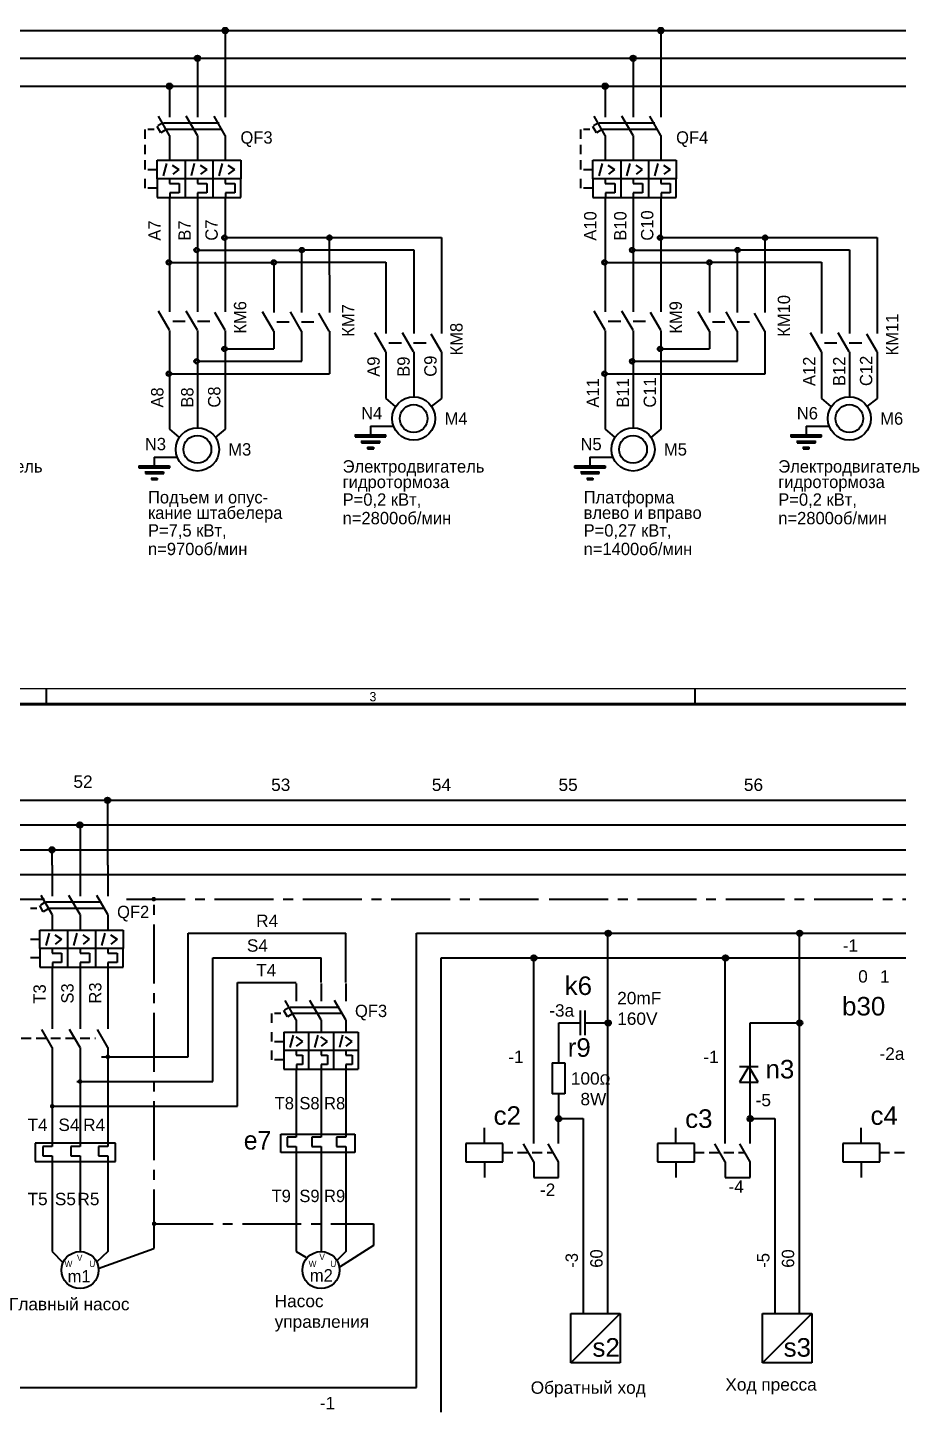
# Model space of a CAD drawing. Extents: x -32 to 1725, y 0 to 818.
# Drawn here: x 204.1 to 485.9, y 360 to 807.9 of the extents above; entities that cross this region are included whole.
import ezdxf

# ---------------------------------------------------------------- set-up
doc = ezdxf.new("R2010")
doc.units = 0
doc.linetypes.add('CENTER2', pattern=[28.575, 19.05, -3.175, 3.175, -3.175])
doc.linetypes.add('HIDDEN2', pattern=[4.7625, 3.175, -1.5875])
doc.layers.get('0').update_dxf_attribs({"linetype": 'CONTINUOUS', "lineweight": 40})
doc.layers.add('СЛОЙ1', color=3, linetype='CONTINUOUS', lineweight=30)
doc.layers.add('Слой3 -060mm', color=6, linetype='CONTINUOUS', lineweight=60)
doc.styles.get("Standard").update_dxf_attribs({"font": 'cad2win.shx'})
doc.styles.add('style1', font='ARIAL.TTF', dxfattribs={"height": 3})

# ---------------------------------------------------------------- blocks, each defined once
blk = doc.blocks.new('Точка')
for radius in [0.9, 0.6, 0.3]:
    blk.add_circle((0, 0), radius)
blk = doc.blocks.new('авт защ 3ф верт с точк')
for p, q in [((18, 18), (18, -10)), ((9, 9), (9, -10)), ((0, 0), (0, -10)), ((-2.87, -15.08), (-4.04, -13.05)), ((-2.26, -12.02), (-3.78, -12.9)), ((0, -16), (-3.6, -9.77)), ((16, -12.02), (-2, -12.02)), ((9, -16), (5.4, -9.77)), ((18, -16), (14.4, -9.77)), ((-8, -14), (-8, -17)), ((-5, -14), (-7, -14)), ((-1.08, -14.04), (-2.87, -15.08)), ((17, -14.04), (-1, -14.04)), ((0, -16), (0, -24)), ((9, -16), (9, -24)), ((18, -16), (18, -24)), ((-8, -19), (-8, -22)), ((-8, -24), (-8, -27)), ((-4, -24), (23, -24)), ((-4, -30), (-4, -24)), ((-1, -25), (-2.07, -28.98)), ((0.86, -25.52), (3, -27)), ((5, -24), (5, -30)), ((8, -25), (6.93, -28.98)), ((9.86, -25.52), (12, -27)), ((14, -24), (14, -30)), ((17, -25), (15.93, -28.98)), ((18.86, -25.52), (21, -27)), ((23, -24), (23, -30)), ((-8, -30), (-8, -33)), ((-7, -27), (-4, -27)), ((23, -30), (-4, -30)), ((-4, -30), (-4, -36)), ((0, -30), (0, -31.52)), ((3, -27), (1, -28.52)), ((5, -30), (5, -36)), ((9, -30), (9, -31.52)), ((12, -27), (10, -28.52)), ((14, -30), (14, -36)), ((18, -30), (18, -31.52)), ((21, -27), (19, -28.52)), ((23, -36), (23, -30)), ((-4, -33), (-7, -33)), ((0, -31.52), (3.06, -31.52)), ((0.06, -34.51), (0.06, -35.98)), ((3.06, -34.51), (0.06, -34.51)), ((3.06, -31.52), (3.06, -34.51)), ((9, -31.52), (12.06, -31.52)), ((9.06, -34.51), (9.06, -35.98)), ((12.06, -34.51), (9.06, -34.51)), ((12.06, -31.52), (12.06, -34.51)), ((18, -31.52), (21.06, -31.52)), ((18.06, -34.51), (18.06, -35.98)), ((21.06, -34.51), (18.06, -34.51)), ((21.06, -31.52), (21.06, -34.51)), ((-4, -36), (23, -36)), ((0, -36), (0, -46)), ((9, -36), (9, -46)), ((18, -36), (18, -46))]:
    blk.add_line(p, q)
for p in [(18, 18), (9, 9), (0, 0)]:
    blk.add_blockref('Точка', p)

msp = doc.modelspace()

# ---------------------------------------------------------------- hatches: boundary and pattern name
at = {"linetype": 'CENTER2'}
for points in [[(245.615, 526, 1), (244.115, 526, 1)], [(230.75, 475, 1), (229.25, 475, 1)], [(221.75, 467, 1), (220.25, 467, 1)], [(212.75, 459, 1), (211.25, 459, 1)], [(245.75, 421, 1), (244.25, 421, 1)]]:
    msp.add_hatch(color=256, dxfattribs=at).paths.add_polyline_path(points)

# ---------------------------------------------------------------- linework, layer by layer
for p, q in [((108.003, 807), (370, 807)), ((370, 807), (630, 807)), ((108.003, 798), (370, 798)), ((370, 798), (630, 798)), ((108.003, 789), (370, 789)), ((370, 789), (630, 789)), ((250, 743), (250, 715.995)), ((259, 743), (259, 715.995)), ((267.766, 739.978), (301.766, 739.978)), ((268, 743), (268, 715.995)), ((301.695, 739.978), (301.698, 715.764)), ((302, 740), (338, 740)), ((338, 740), (338, 708.973)), ((391, 743), (391, 715.995)), ((400, 743), (400, 715.995)), ((408.766, 739.978), (442.766, 739.978)), ((409, 743), (409, 715.995)), ((442.695, 739.978), (442.698, 715.764)), ((443, 740), (479, 740)), ((479, 740), (479, 708.973)), ((258.763, 735.978), (292.766, 735.978)), ((292.695, 735.978), (292.698, 715.764)), ((293, 736), (329, 736)), ((329, 736), (329, 708.973)), ((399.763, 735.978), (433.766, 735.978)), ((433.695, 735.978), (433.698, 715.764)), ((434, 736), (470, 736)), ((470, 736), (470, 708.973)), ((249.766, 731.978), (283.763, 731.978)), ((283.695, 731.759), (283.698, 715.764)), ((284, 732), (320, 732)), ((320, 732), (320, 718)), ((390.766, 731.978), (424.763, 731.978)), ((424.695, 731.759), (424.698, 715.764)), ((425, 732), (461, 732)), ((461, 732), (461, 718)), ((320, 717.978), (320, 708.973)), ((461, 717.978), (461, 708.973)), ((249.99, 710.016), (246.391, 716.248)), ((250.99, 713.016), (255, 713)), ((258.99, 710.016), (255.391, 716.248)), ((258.99, 713.016), (263, 713)), ((267.99, 710.016), (264.641, 715.815)), ((283.687, 709.78), (280.089, 716.012)), ((284.687, 712.78), (288.698, 712.764)), ((292.687, 709.78), (289.089, 716.012)), ((292.687, 712.78), (296.698, 712.764)), ((301.687, 709.78), (298.339, 715.579)), ((390.99, 710.016), (387.391, 716.248)), ((391.99, 713.016), (396, 713)), ((399.99, 710.016), (396.391, 716.248)), ((399.99, 713.016), (404, 713)), ((408.99, 710.016), (405.641, 715.815)), ((424.687, 709.78), (421.089, 716.012)), ((425.687, 712.78), (429.698, 712.764)), ((433.687, 709.78), (430.089, 716.012)), ((433.687, 712.78), (437.698, 712.764)), ((442.687, 709.78), (439.339, 715.579)), ((250, 709.995), (250, 678)), ((259, 709.995), (259, 678.286)), ((268, 709.995), (268, 678)), ((283.698, 709.764), (283.698, 703.978)), ((292.698, 709.764), (292.698, 699.978)), ((301.698, 709.764), (301.698, 695.978)), ((319.99, 702.994), (316.391, 709.226)), ((328.99, 702.994), (325.391, 709.226)), ((337.99, 702.994), (334.641, 708.793)), ((391, 709.995), (391, 678)), ((400, 709.995), (400, 678.286)), ((409, 709.995), (409, 678)), ((424.698, 709.764), (424.698, 703.978)), ((433.698, 709.764), (433.698, 699.978)), ((442.698, 709.764), (442.698, 695.978)), ((460.99, 702.994), (457.391, 709.226)), ((469.99, 702.994), (466.391, 709.226)), ((478.99, 702.994), (475.641, 708.793)), ((267.766, 703.978), (283.763, 703.978)), ((320.99, 705.994), (325, 705.978)), ((328.99, 705.994), (333, 705.978)), ((408.766, 703.978), (424.763, 703.978)), ((461.99, 705.994), (466, 705.978)), ((469.99, 705.994), (474, 705.978)), ((258.763, 699.978), (292.763, 699.978)), ((320, 703), (320, 687.978)), ((329, 703), (329, 688.264)), ((338, 703), (338, 687.978)), ((399.763, 699.978), (433.763, 699.978)), ((461, 703), (461, 687.978)), ((470, 703), (470, 688.264)), ((479, 703), (479, 687.978)), ((249.766, 695.978), (301.763, 695.978)), ((390.766, 695.978), (442.763, 695.978)), ((320, 687.978), (323, 685.414)), ((338, 687.978), (334.701, 685.326)), ((461, 687.978), (464, 685.414)), ((479, 687.978), (475.701, 685.326)), ((250, 678), (253, 675.436)), ((268, 678), (264.701, 675.348)), ((315, 678.978), (315, 676.194)), ((315, 678.978), (322.524, 678.978)), ((391, 678), (394, 675.436)), ((409, 678), (405.701, 675.348)), ((456, 678.978), (456, 676.194)), ((456, 678.978), (463.524, 678.978)), ((310, 676.194), (320, 676.194)), ((310.037, 676.18), (310.037, 675.503)), ((310.037, 675.503), (320.028, 675.503)), ((312, 674.194), (318, 674.194)), ((312.154, 674.235), (312.154, 673.643)), ((312.154, 673.643), (318.081, 673.643)), ((314, 672.194), (316, 672.194)), ((314.101, 672.205), (314.101, 671.697)), ((316.049, 671.697), (316.049, 672.205)), ((318.081, 673.643), (318.081, 674.235)), ((320.028, 675.503), (320.028, 676.18)), ((451, 676.194), (461, 676.194)), ((451.037, 676.18), (451.037, 675.503)), ((451.037, 675.503), (461.028, 675.503)), ((453, 674.194), (459, 674.194)), ((453.154, 674.235), (453.154, 673.643)), ((453.154, 673.643), (459.081, 673.643)), ((455, 672.194), (457, 672.194)), ((455.101, 672.205), (455.101, 671.697)), ((457.049, 671.697), (457.049, 672.205)), ((459.081, 673.643), (459.081, 674.235)), ((461.028, 675.503), (461.028, 676.18)), ((245, 669), (245, 666.216)), ((245, 669), (252.524, 669)), ((314.101, 671.697), (316.049, 671.697)), ((386, 669), (386, 666.216)), ((386, 669), (393.524, 669)), ((455.101, 671.697), (457.049, 671.697)), ((240, 666.216), (250, 666.216)), ((240.037, 666.202), (240.037, 665.525)), ((240.037, 665.525), (250.028, 665.525)), ((242, 664.216), (248, 664.216)), ((242.154, 664.256), (242.154, 663.664)), ((242.154, 663.664), (248.081, 663.664)), ((248.081, 663.664), (248.081, 664.256)), ((250.028, 665.525), (250.028, 666.202)), ((381, 666.216), (391, 666.216)), ((381.037, 666.202), (381.037, 665.525)), ((381.037, 665.525), (391.028, 665.525)), ((383, 664.216), (389, 664.216)), ((383.154, 664.256), (383.154, 663.664)), ((383.154, 663.664), (389.081, 663.664)), ((389.081, 663.664), (389.081, 664.256)), ((391.028, 665.525), (391.028, 666.202)), ((244, 662.216), (246, 662.216)), ((244.101, 662.227), (244.101, 661.719)), ((244.101, 661.719), (246.049, 661.719)), ((246.049, 661.719), (246.049, 662.227)), ((385, 662.216), (387, 662.216)), ((385.101, 662.227), (385.101, 661.719)), ((385.101, 661.719), (387.049, 661.719)), ((387.049, 661.719), (387.049, 662.227)), ((210.14, 589.029), (210.14, 594.029)), ((420.14, 589.029), (420.14, 594.029)), ((100, 558), (261.865, 558)), ((230, 537), (230, 558)), ((261.865, 558), (395.865, 558)), ((395.865, 558), (624.865, 558)), ((100, 550), (261.865, 550)), ((221, 550), (221, 537)), ((261.865, 550), (387.865, 550)), ((377.865, 550), (385.865, 550)), ((388, 550), (624.865, 550)), ((100, 542), (261.865, 542)), ((212, 537), (212, 542)), ((261.865, 542), (379.865, 542)), ((369.865, 542), (385.865, 542)), ((386, 542), (624.865, 542)), ((81.865, 534), (261.865, 534)), ((81.865, 534), (261.865, 534)), ((212, 537), (212, 527)), ((221, 537), (221, 527)), ((230, 537), (230, 527)), ((261.865, 534), (383.865, 534)), ((373.865, 534), (385.865, 534)), ((386, 534), (624.865, 534)), ((209.739, 524.98), (208.219, 524.102)), ((212, 521), (208.402, 527.232)), ((228, 524.98), (210, 524.98)), ((221, 521), (217.402, 527.232)), ((230, 521), (226.402, 527.232)), ((207, 523), (205, 523)), ((209.127, 521.922), (207.955, 523.952)), ((210.925, 522.96), (209.127, 521.922)), ((229, 522.96), (211, 522.96)), ((212, 521), (212, 516)), ((221, 521), (221, 516)), ((230, 521), (230, 516)), ((208, 516), (235, 516)), ((208, 510), (208, 516)), ((217, 516), (217, 510)), ((226, 516), (226, 510)), ((235, 516), (235, 510)), ((205, 513), (208, 513)), ((211, 515), (209.933, 511.018)), ((212.861, 514.482), (215, 513)), ((215, 513), (213, 511.478)), ((220, 515), (218.933, 511.018)), ((221.861, 514.482), (224, 513)), ((224, 513), (222, 511.478)), ((229, 515), (227.933, 511.018)), ((230.861, 514.482), (233, 513)), ((233, 513), (231, 511.478)), ((256, 475), (256, 515)), ((256, 515), (307, 515)), ((307, 499), (307, 515)), ((329.865, 368), (329.865, 515)), ((329.865, 515), (410.865, 515)), ((391.865, 392), (391.865, 515)), ((410.865, 515), (625, 515)), ((453.865, 392), (453.865, 515)), ((208, 507), (205, 507)), ((208, 510), (208, 504)), ((235, 510), (208, 510)), ((212, 510), (212, 508.483)), ((212, 508.483), (215.058, 508.483)), ((215.058, 508.483), (215.058, 505.488)), ((217, 510), (217, 504)), ((221, 510), (221, 508.483)), ((221, 508.483), (224.058, 508.483)), ((224.058, 508.483), (224.058, 505.488)), ((226, 510), (226, 504)), ((230, 510), (230, 508.483)), ((230, 508.483), (233.058, 508.483)), ((233.058, 508.483), (233.058, 505.488)), ((235, 504), (235, 510)), ((264, 467), (264, 507)), ((264, 507), (299, 507)), ((299, 499), (299, 507)), ((337.865, 360), (337.865, 507)), ((337.865, 507), (490, 507)), ((367.865, 447), (367.865, 507)), ((429.865, 447), (429.865, 507)), ((208, 504), (235, 504)), ((212, 504), (212, 494)), ((215.058, 505.488), (212.059, 505.488)), ((212.059, 505.488), (212.059, 504.025)), ((221, 504), (221, 484)), ((224.058, 505.488), (221.059, 505.488)), ((221.059, 505.488), (221.059, 504.025)), ((230, 504), (230, 484)), ((233.058, 505.488), (230.059, 505.488)), ((230.059, 505.488), (230.059, 504.025)), ((272, 459), (272, 499)), ((272, 499), (291, 499)), ((291, 498.721), (291, 493)), ((299, 498.721), (299, 493)), ((307, 498.721), (307, 493)), ((212, 494), (212, 484)), ((291, 487), (287.402, 493.232)), ((299, 487), (295.402, 493.232)), ((307, 487), (303.402, 493.232)), ((283, 489), (283, 486)), ((286, 489), (284, 489)), ((288.127, 487.922), (286.955, 489.952)), ((288.739, 490.98), (287.219, 490.102)), ((289.925, 488.96), (288.127, 487.922)), ((305, 490.98), (289, 490.98)), ((306, 488.96), (290, 488.96)), ((382.865, 490), (382.865, 482)), ((384.365, 490), (384.365, 482)), ((212, 478), (208.652, 483.799)), ((221, 478), (217.652, 483.799)), ((230, 478), (226.652, 483.799)), ((291, 487), (291, 483)), ((299, 487), (299, 483)), ((307, 487), (307, 483)), ((375.865, 486), (375.865, 473)), ((375.957, 485.95), (382.865, 485.95)), ((384.32, 485.95), (391.956, 485.95)), ((437.865, 455), (437.865, 486)), ((437.865, 486), (453.865, 486)), ((283, 483), (283, 480)), ((284, 480), (287, 480)), ((287, 483), (311, 483)), ((287, 483), (287, 471)), ((290, 482), (288.933, 478.018)), ((290.861, 481.482), (293, 480)), ((293, 480), (291, 478.478)), ((295, 483), (295, 477)), ((298, 482), (296.933, 478.018)), ((298.861, 481.482), (301, 480)), ((301, 480), (299, 478.478)), ((303, 483), (303, 471)), ((306, 482), (304.933, 478.018)), ((306.861, 481.482), (309, 480)), ((309, 480), (307, 478.478)), ((311, 483), (311, 471)), ((212, 478), (212, 446)), ((221, 478), (221, 446)), ((228, 475), (256, 475)), ((230, 478), (230, 446)), ((283, 477), (283, 474)), ((311, 477), (287, 477)), ((291, 477), (291, 475.483)), ((291, 475.483), (293.058, 475.483)), ((293.058, 475.483), (293.058, 472.488)), ((295, 477), (295, 471)), ((299, 477), (299, 475.483)), ((299, 475.483), (301.058, 475.483)), ((301.058, 475.483), (301.058, 472.488)), ((307, 477), (307, 475.483)), ((307, 475.483), (309.058, 475.483)), ((309.058, 475.483), (309.058, 472.488)), ((287, 474), (284, 474)), ((287, 471), (311, 471)), ((291, 471), (291, 461)), ((293.058, 472.488), (291.059, 472.488)), ((291.059, 472.488), (291.059, 471.025)), ((299, 471), (299, 461)), ((301.058, 472.488), (299.059, 472.488)), ((299.059, 472.488), (299.059, 471.025)), ((307, 471), (307, 461)), ((309.058, 472.488), (307.059, 472.488)), ((307.059, 472.488), (307.059, 471.025)), ((373.865, 473), (373.865, 463)), ((373.865, 473), (377.865, 473)), ((377.865, 473), (377.865, 463)), ((437.469, 471.81), (434.469, 466.81)), ((434.469, 471.81), (440.469, 471.81)), ((440.469, 466.81), (437.469, 471.81)), ((220, 467), (264, 467)), ((434.469, 466.81), (440.469, 466.81)), ((377.865, 463), (373.865, 463)), ((375.865, 463), (375.865, 455)), ((212, 459), (272, 459)), ((291, 461), (291, 449)), ((299, 461), (299, 449)), ((307, 461), (307, 449)), ((375.865, 447), (375.865, 455)), ((375.865, 455), (383.865, 455)), ((383.865, 455), (383.865, 392)), ((437.865, 447), (437.865, 455)), ((437.865, 455), (445.865, 455)), ((445.865, 455), (445.865, 392)), ((286, 444), (286, 450)), ((286, 450), (310, 450)), ((291, 449), (288, 449)), ((288, 449), (288, 446)), ((296, 449), (296, 446)), ((299, 449), (296, 449)), ((307, 449), (304, 449)), ((304, 449), (304, 446)), ((310, 450), (310, 444)), ((351.865, 447), (351.865, 452)), ((413.865, 447), (413.865, 452)), ((473.865, 447), (473.865, 452)), ((232.477, 447.094), (206.477, 447.094)), ((206.477, 447.094), (206.477, 441.094)), ((212, 446), (209, 446)), ((209, 446), (209, 443)), ((218, 446), (218, 443)), ((221, 446), (218, 446)), ((227, 446), (227, 443)), ((230, 446), (227, 446)), ((232.477, 441.094), (232.477, 447.094)), ((310, 444), (286, 444)), ((288, 446), (291, 446)), ((291, 446), (291, 412)), ((296, 446), (299, 446)), ((299, 446), (299, 412)), ((304, 446), (307, 446)), ((307, 446), (307, 412)), ((357.865, 447), (345.865, 447)), ((345.865, 447), (345.865, 441)), ((357.865, 441), (357.865, 447)), ((367.865, 441), (364.517, 446.799)), ((375.865, 441), (372.517, 446.799)), ((419.865, 447), (407.865, 447)), ((407.865, 447), (407.865, 441)), ((419.865, 441), (419.865, 447)), ((429.865, 441), (426.517, 446.799)), ((437.865, 441), (434.517, 446.799)), ((479.865, 447), (467.865, 447)), ((467.865, 447), (467.865, 441)), ((479.865, 441), (479.865, 447)), ((206.477, 441.094), (232.477, 441.094)), ((209, 443), (212, 443)), ((212, 443), (212, 442)), ((212, 442), (212, 412)), ((218, 443), (221, 443)), ((221, 443), (221, 442)), ((221, 442), (221, 412)), ((227, 443), (230, 443)), ((230, 443), (230, 442)), ((230, 442), (230, 412)), ((345.865, 441), (357.865, 441)), ((351.865, 441), (351.865, 436)), ((367.865, 441), (367.865, 436)), ((375.865, 436), (375.865, 441)), ((407.865, 441), (419.865, 441)), ((413.865, 441), (413.865, 436)), ((429.865, 441), (429.865, 436)), ((437.865, 436), (437.865, 441)), ((467.865, 441), (479.865, 441)), ((473.865, 441), (473.865, 436)), ((367.865, 436), (375.865, 436)), ((429.865, 436), (437.865, 436)), ((212, 412), (215.489, 408.451)), ((230, 412), (226.365, 408.597)), ((291, 412), (294.116, 410.201)), ((307, 412), (304, 409)), ((395.865, 392), (379.865, 376)), ((457.865, 392), (441.865, 376)), ((177, 368), (329.865, 368))]:
    msp.add_line(p, q)
for p, q in [((161.865, 526), (212, 526)), ((236, 526), (371.865, 526)), ((245, 413), (245, 526)), ((372.865, 526), (624.865, 526)), ((245, 421), (316, 421)), ((316, 421), (316, 414)), ((226.901, 406.55), (245, 413)), ((316, 414), (305, 407)), ((379.865, 392), (395.865, 392)), ((379.865, 376), (379.865, 392)), ((395.865, 392), (395.865, 376)), ((441.865, 376), (441.865, 392)), ((441.865, 392), (457.865, 392)), ((457.865, 392), (457.865, 376)), ((395.865, 376), (379.865, 376)), ((457.865, 376), (441.865, 376))]:
    msp.add_line(p, q, dxfattribs=at)
at = {"linetype": 'HIDDEN2'}
for p, q in [((202, 481), (226, 481)), ((357.865, 444), (373.865, 444)), ((419.865, 444), (435.865, 444)), ((479.865, 444), (495.865, 444))]:
    msp.add_line(p, q, dxfattribs=at)
for centre, radius in [((267.758, 739.975), 0.761), ((267.758, 739.975), 0.49), ((301.758, 739.975), 0.761), ((301.758, 739.975), 0.49), ((408.758, 739.975), 0.761), ((408.758, 739.975), 0.49), ((442.758, 739.975), 0.761), ((442.758, 739.975), 0.49), ((258.758, 735.975), 0.761), ((258.758, 735.975), 0.49), ((292.758, 735.975), 0.761), ((292.758, 735.975), 0.49), ((399.758, 735.975), 0.761), ((399.758, 735.975), 0.49), ((433.758, 735.975), 0.761), ((433.758, 735.975), 0.49), ((249.758, 731.975), 0.761), ((249.758, 731.975), 0.49), ((283.758, 731.975), 0.761), ((283.758, 731.975), 0.49), ((390.758, 731.975), 0.761), ((390.758, 731.975), 0.49), ((424.758, 731.975), 0.761), ((424.758, 731.975), 0.49), ((267.758, 703.975), 0.761), ((267.758, 703.975), 0.49), ((408.758, 703.975), 0.761), ((408.758, 703.975), 0.49), ((258.758, 699.975), 0.761), ((258.758, 699.975), 0.49), ((399.758, 699.975), 0.761), ((399.758, 699.975), 0.49), ((249.758, 695.975), 0.761), ((249.758, 695.975), 0.49), ((390.758, 695.975), 0.761), ((390.758, 695.975), 0.49), ((329, 681.475), 7), ((329, 681.475), 4.5), ((470, 681.475), 7), ((470, 681.475), 4.5), ((259, 671.497), 7), ((400, 671.497), 7), ((259, 671.497), 4.5), ((400, 671.497), 4.5), ((221, 406), 6), ((299, 406), 6)]:
    msp.add_circle(centre, radius)
at = {"layer": 'СЛОЙ1'}
msp.add_line((841, 594.042), (0, 594.042), dxfattribs=at)
at = {"layer": 'Слой3 -060mm'}
msp.add_line((20, 589.042), (836, 589.042), dxfattribs=at)

# ---------------------------------------------------------------- block references
for name, p in [('авт защ 3ф верт с точк', (250, 789)), ('авт защ 3ф верт с точк', (391, 789)), ('Точка', (229.925, 557.966)), ('Точка', (220.925, 549.966)), ('Точка', (211.925, 541.966)), ('Точка', (391.925, 514.966)), ('Точка', (453.925, 514.966)), ('Точка', (367.925, 506.966)), ('Точка', (429.925, 506.966)), ('Точка', (391.925, 485.966)), ('Точка', (453.925, 485.966)), ('Точка', (375.925, 454.966)), ('Точка', (437.925, 454.966))]:
    msp.add_blockref(name, p)

# ---------------------------------------------------------------- texts
for s, height, p in [('QF3', 4, (272.935, 770.387)), ('QF4', 4, (413.935, 770.387)), ('N4', 4, (311.997, 681.192)), ('М4', 4, (339, 679.475)), ('N6', 4, (452.997, 681.192)), ('М6', 4, (480, 679.475)), ('N3', 4, (241.997, 671.214)), ('М3', 4, (269, 669.497)), ('N5', 4, (382.997, 671.214)), ('М5', 4, (410, 669.497)), ('Электродвигатель', 4, (163, 664)), ('Электродвигатель', 4, (306, 663.978)), ('Электродвигатель', 4, (447, 663.978)), ('гидротормоза', 4, (306, 658.978)), ('гидротормоза', 4, (447, 658.978)), ('Подъем и опус-', 4, (243, 654)), ('Р=0,2 кВт,', 4, (306, 653.264)), ('Платформа', 4, (384, 654)), ('Р=0,2 кВт,', 4, (447, 653.264)), ('кание штабелера', 4, (243, 649)), ('n=2800об/мин', 4, (306, 647.264)), ('влево и вправо', 4, (384, 649)), ('n=2800об/мин', 4, (447, 647.264)), ('Р=7,5 кВт,', 4, (243, 643.286)), ('Р=0,27 кВт,', 4, (384, 643.286)), ('n=970об/мин', 4, (243, 637.286)), ('n=1400об/мин', 4, (384, 637.286)), ('3', 3, (314.689, 589.994)), ('QF2', 4, (233, 519.857)), ('QF3', 4, (310, 487.857))]:
    msp.add_text(s, height=height).set_placement(p)
for s, p in [('A10', (388.143, 739)), ('В10', (397.857, 739)), ('C10', (406.571, 739)), ('A7', (247.143, 739)), ('В7', (256.857, 739)), ('C7', (265.571, 739)), ('КМ10', (450.818, 707.902)), ('КМ6', (274.818, 708.902)), ('КМ7', (309.818, 707.902)), ('КМ9', (415.818, 708.902)), ('КМ8', (344.818, 701.881)), ('КМ11', (485.818, 701.881)), ('A9', (318, 694.978)), ('В9', (327.714, 694.978)), ('C9', (336.429, 694.978)), ('A12', (459, 691.978)), ('В12', (468.714, 691.978)), ('C12', (477.429, 691.978)), ('A11', (389, 685)), ('В11', (398.714, 685)), ('C11', (407.429, 685)), ('A8', (248, 685)), ('В8', (257.714, 685)), ('C8', (266.429, 685)), ('T3', (209.925, 492.217)), ('S3', (218.925, 492.217)), ('R3', (227.925, 492.217)), ('60', (390.143, 406.765)), ('60', (452.143, 406.765)), ('-3', (382.143, 406.765)), ('-5', (444.143, 406.765))]:
    msp.add_text(s, height=4, rotation=90).set_placement(p)
at = {"attachment_point": 1, "style": 'style1'}
for s, insert, char_height, width in [('52', (218.865, 566), 4, 6), ('53', (282.865, 565), 4, 7), ('R4', (278, 521), 4, 5), ('S4', (275, 513), 4, 5), ('-1', (467.865, 513), 4, 5), ('T4', (278, 505), 4, 7), ('0', (472.865, 503), 4, 4), ('k6', (377.865, 501), 6, 10), ('20mF  160V', (394.865, 496), 4, 17), ('b30', (467.65, 494.366), 6, 8), ('-3a', (372.865, 492), 4, 9), ('r9', (378.865, 481), 6, 8), ('-1', (359.598, 477), 4, 5), ('-1', (422.764, 477), 4, 5), ('-2a', (479.764, 478), 4, 8), ('n3', (442.865, 474), 6, 10), ('100{\\fArial|b0|i0|c204|p0;\\H0.8333x;Ω\\fMS Shell Dlg|b0|i0|c204|p0;\\H0.85x;\\P}  8W', (379.865, 470), 4, 16.07778), ('{\\fEuroRoman|b0|i0|c0|p2;T8}', (284, 462), 4, 5), ('{\\fEuroRoman|b0|i0|c0|p2;S8}', (292, 462), 4, 6), ('{\\fEuroRoman|b0|i0|c0|p2;R8}', (300, 462), 4, 5), ('-5', (439.666, 463), 4, 8), ('c2', (354.865, 459), 6, 9), ('c3', (416.865, 458), 6, 10), ('c4', (476.865, 459), 6, 11), ('T4', (204, 455), 4, 5), ('S4', (214, 455), 4, 5), ('R4', (222, 455), 4, 5), ('-4', (430.865, 435), 4, 5), ('T5', (204, 431), 4, 7), ('S5', (212.85, 431), 4, 4), ('R5', (220.15, 431), 4, 4), ('{\\fEuroRoman|b0|i0|c0|p2;T9}', (283, 432), 4, 5), ('{\\fEuroRoman|b0|i0|c0|p2;S9}', (292, 432), 4, 6), ('{\\fEuroRoman|b0|i0|c0|p2;R9}', (300, 432), 4, 6), ('-2', (369.865, 434), 4, 4), ('{\\fEuroRoman|b0|i0|c0|p2;m1}', (217, 406), 4, 6), ('{\\fEuroRoman|b0|i0|c0|p2;m2}', (295.401, 406.305), 4, 7.4943), ('{\\fArial Cyr|b0|i0|c204|p34;Насос управления}', (284, 398), 4, 42), ('s2', (386.865, 384), 6, 8), ('s3', (448.731, 384), 6, 7), ('{\\fArial Cyr|b0|i0|c204|p34;Обратный ход}', (366.865, 370), 4, 51), ('{\\fArial Cyr|b0|i0|c204|p34;Ход пресса}', (429.865, 371), 4, 58), ('-1', (298.598, 365), 4, 5)]:
    msp.add_mtext(s, dxfattribs=dict(at, insert=insert, char_height=char_height, width=width))
at = {"linetype": 'CENTER2', "attachment_point": 1, "style": 'style1'}
for s, insert, char_height, width in [('54', (334.865, 565), 4, 5), ('55', (375.865, 565), 4, 5), ('56', (435.865, 565), 4, 5), ('{\\fEuroRoman|b0|i0|c2|p2;e7}', (274, 451), 6, 9), ('{\\fEuroRoman|b0|i0|c0|p2;W}', (216, 409), 2, 2), ('{\\fEuroRoman|b0|i0|c0|p2;V}', (220, 411), 2, 2), ('{\\fEuroRoman|b0|i0|c0|p2;U}', (224, 409), 2, 2), ('{\\fEuroRoman|b0|i0|c0|p2;W}', (295, 409), 2, 2), ('{\\fEuroRoman|b0|i0|c0|p2;V}', (298.487, 411.281), 2, 2), ('{\\fEuroRoman|b0|i0|c0|p2;U}', (302, 409), 2, 2), ('{\\fArial Cyr|b0|i0|c204|p34;Главный насос}', (198, 397), 4, 59)]:
    msp.add_mtext(s, dxfattribs=dict(at, insert=insert, char_height=char_height, width=width))
at = {"insert": (479.932, 502.982), "char_height": 4, "attachment_point": 1, "style": 'style1'}
msp.add_mtext('1', dxfattribs=at)

doc.saveas('drawing.dxf')
